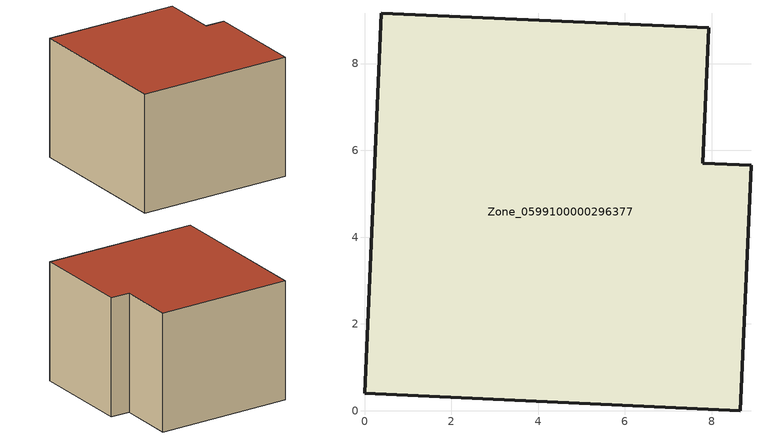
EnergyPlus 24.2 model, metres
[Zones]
Zone_0599100000296377
 floor ground (C_G): 0,0.4 0.39,9.16 7.94,8.82 7.8,5.7 8.91,5.66 8.66,0 z1.22
 wall outside (C_F): 8.66,0 8.91,5.66 7.8,5.7 7.94,8.82 0.39,9.16 0,0.4 8.66,0 z1.22:7.87
 roof outside (C_R): 0.39,9.16 0,0.4 8.66,0 8.91,5.66 7.8,5.7 7.94,8.82 z7.87
[BUILDING]
Pand.0599100000296377: North Axis=0; Terrain=City; Loads Convergence Tolerance Value=0.04; Temperature Convergence Tolerance Value=0.4; Solar Distribution=FullExterior; Maximum Number of Warmup Days=25; Minimum Number of Warmup Days=1
[Site:Location]
Rotterdam.The.Hague.AP_ZH_NLD Design_Conditions: Latitude=51.96; Longitude=4.45; Time Zone=1; Elevation=-4.5
[SITE:GROUNDTEMPERATURE:BUILDINGSURFACE]
18, 18, 18, 18, 18, 18, 18, 18, 18, 18, 18, 18
[MATERIAL] Thermal Absorptance=0.9; Solar Absorptance=0.7; Visible Absorptance=0.7
Name | Roughness | Thickness | Conductivity | Density | Specific Heat
G.TC.1992-2005 | MediumSmooth | 0.15 | 0.06 | 540 | 1210
F.TC.1992-2005 | Rough | 0.3 | 0.12 | 1920 | 840
R.TC.1992-2005 | MediumRough | 0.2 | 0.08 | 1500 | 1000
[CONSTRUCTION]
C_G: G.TC.1992-2005
C_F: F.TC.1992-2005
C_R: R.TC.1992-2005
[ZONE]
Zone_0599100000296377: Type=1; Multiplier=1; Ceiling Height=Autocalculate; Volume=Autocalculate; Floor Area=autocalculate; Part of Total Floor Area=Yes
[ZONEINFILTRATION:DESIGNFLOWRATE]
Infil_Zone_0599100000296377: Zone or ZoneList or Space or SpaceList=Zone_0599100000296377; Schedule=AlwaysOn; Design Flow Rate Calculation Method=Flow/Area; Flow Rate per Floor Area=0.0015; Constant Term Coefficient=1; Temperature Term Coefficient=0; Velocity Term Coefficient=0; Velocity Squared Term Coefficient=0
[HVACTEMPLATE:ZONE:IDEALLOADSAIRSYSTEM]
Zone_0599100000296377: Maximum Heating Supply Air Temperature=50; Minimum Cooling Supply Air Temperature=13; Maximum Heating Supply Air Humidity Ratio=0.0156; Minimum Cooling Supply Air Humidity Ratio=0.0077; Heating Limit=NoLimit; Cooling Limit=NoLimit; Dehumidification Control Type=ConstantSensibleHeatRatio; Cooling Sensible Heat Ratio=0.7; Dehumidification Setpoint=60; Humidification Control Type=None; Humidification Setpoint=30; Outdoor Air Method=None; Outdoor Air Flow Rate per Person=0.00944; Outdoor Air Flow Rate per Zone Floor Area=0; Outdoor Air Flow Rate per Zone=0; Demand Controlled Ventilation Type=None; Outdoor Air Economizer Type=NoEconomizer; Heat Recovery Type=None; Sensible Heat Recovery Effectiveness=0.7; Latent Heat Recovery Effectiveness=0.65
[ZONECONTROL:THERMOSTAT]
ThermostatControl_Zone_0599100000296377: Zone or ZoneList=Zone_0599100000296377; Control Type Schedule=DualSetpointControlType; Control 1=Thermostat_Zone_0599100000296377; Temperature Difference Between Cutout And Setpoint=0
[THERMOSTATSETPOINT:DUALSETPOINT]
Thermostat_Zone_0599100000296377: Heating Setpoint Temperature Schedule=HeatingSetpoint_Zone_0599100000296377; Cooling Setpoint Temperature Schedule=CoolingSetpoint_Zone_0599100000296377
[SCHEDULE:COMPACT]
HeatingSetpoint_Zone_0599100000296377: Through: 12/31, For: AllDays, Until: 24:00, 21
CoolingSetpoint_Zone_0599100000296377: Through: 12/31, For: AllDays, Until: 24:00, 24
DualSetpointControlType: Through: 12/31, For: AllDays, Until: 24:00, 4
AlwaysOn: Through: 12/31, For: AllDays, Until: 24:00, 1
